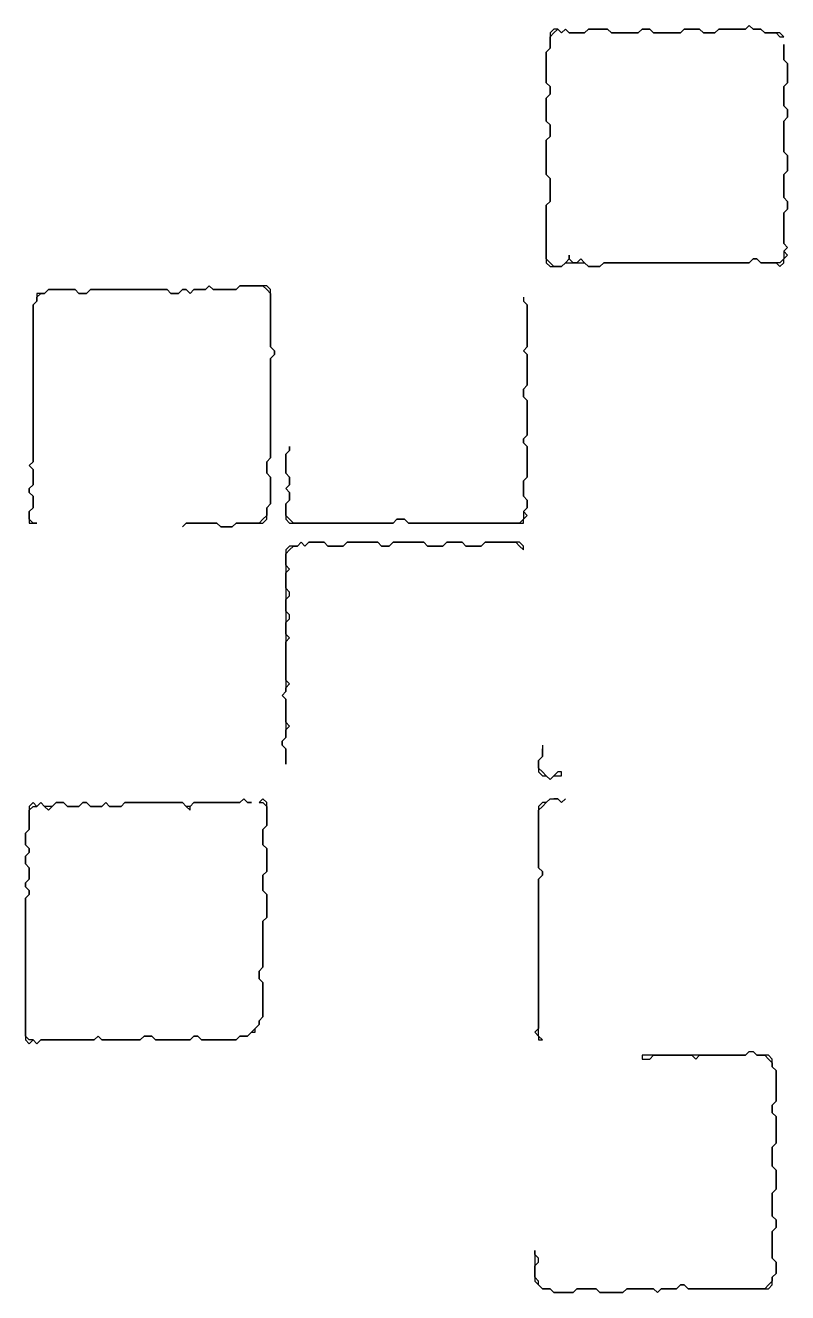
# Model space of a CAD drawing. Header units: metres. Extents: x 0 to 600, y 0 to 400.
# Drawn here: x 148.96 to 178.57, y 52.08 to 101.34 of the extents above; entities that cross this region are included whole.
import ezdxf

# ---------------------------------------------------------------- set-up
doc = ezdxf.new("R2010")
doc.units = ezdxf.units.M

msp = doc.modelspace()

# ---------------------------------------------------------------- linework, layer by layer
for points in [[(177.083, 101.339), (176.935, 101.19), (176.786, 101.19), (176.637, 101.19), (176.488, 101.19), (176.339, 101.19), (176.19, 101.19), (176.042, 101.19), (175.893, 101.19), (175.744, 101.042), (175.595, 101.042), (175.446, 101.042), (175.298, 101.042), (175.149, 101.19), (175, 101.19), (174.851, 101.19), (174.702, 101.19), (174.554, 101.19), (174.405, 101.042), (174.256, 101.042), (174.107, 101.042), (173.958, 101.042), (173.81, 101.042), (173.661, 101.042), (173.512, 101.042), (173.363, 101.042), (173.214, 101.19), (173.065, 101.19), (172.917, 101.19), (172.768, 101.042), (172.619, 101.042), (172.47, 101.042), (172.321, 101.042), (172.173, 101.042), (172.024, 101.042), (171.875, 101.042), (171.726, 101.042), (171.577, 101.19), (171.429, 101.19), (171.28, 101.19), (171.131, 101.19), (170.982, 101.19), (170.833, 101.19), (170.685, 101.042), (170.536, 101.042), (170.387, 101.042), (170.238, 101.042), (170.089, 101.042), (169.94, 101.19), (169.792, 101.042), (169.643, 101.19), (169.494, 101.19), (169.345, 101.042), (169.345, 100.893), (169.345, 100.744), (169.345, 100.595), (169.345, 100.446), (169.196, 100.298), (169.196, 100.149), (169.196, 100), (169.196, 99.851), (169.196, 99.702), (169.196, 99.554), (169.196, 99.405), (169.196, 99.256), (169.196, 99.107), (169.345, 98.958), (169.345, 98.81), (169.345, 98.661), (169.196, 98.512), (169.196, 98.363), (169.196, 98.214), (169.196, 98.065), (169.196, 97.917), (169.196, 97.768), (169.196, 97.619), (169.345, 97.47), (169.345, 97.321), (169.345, 97.173), (169.345, 97.024), (169.196, 96.875), (169.196, 96.726), (169.196, 96.577), (169.196, 96.429), (169.196, 96.28), (169.196, 96.131), (169.196, 95.982), (169.196, 95.833), (169.196, 95.685), (169.196, 95.536), (169.345, 95.387), (169.345, 95.238), (169.345, 95.089), (169.345, 94.94), (169.345, 94.792), (169.345, 94.643), (169.345, 94.494), (169.196, 94.345), (169.196, 94.196), (169.196, 94.048), (169.196, 93.899), (169.196, 93.75), (169.196, 93.601), (169.196, 93.452), (169.196, 93.304), (169.196, 93.155), (169.196, 93.006), (169.196, 92.857), (169.196, 92.708), (169.196, 92.56), (169.196, 92.411), (169.196, 92.262), (169.196, 92.113), (169.345, 91.964), (169.494, 91.964), (169.643, 91.964), (169.792, 91.964), (169.94, 92.113), (170.089, 92.113), (170.238, 92.113), (170.387, 92.113), (170.536, 92.113), (170.685, 92.113), (170.833, 91.964), (170.982, 91.964), (171.131, 91.964), (171.28, 91.964), (171.429, 92.113), (171.577, 92.113), (171.726, 92.113), (171.875, 92.113), (172.024, 92.113), (172.173, 92.113), (172.321, 92.113), (172.47, 92.113), (172.619, 92.113), (172.768, 92.113), (172.917, 92.113), (173.065, 92.113), (173.214, 92.113), (173.363, 92.113), (173.512, 92.113), (173.661, 92.113), (173.81, 92.113), (173.958, 92.113), (174.107, 92.113), (174.256, 92.113), (174.405, 92.113), (174.554, 92.113), (174.702, 92.113), (174.851, 92.113), (175, 92.113), (175.149, 92.113), (175.298, 92.113), (175.446, 92.113), (175.595, 92.113), (175.744, 92.113), (175.893, 92.113), (176.042, 92.113), (176.19, 92.113), (176.339, 92.113), (176.488, 92.113), (176.637, 92.113), (176.786, 92.113), (176.935, 92.113), (177.083, 92.113), (177.232, 92.262), (177.381, 92.262), (177.53, 92.113), (177.679, 92.113), (177.827, 92.113), (177.976, 92.113), (178.125, 92.113), (178.274, 91.964), (178.423, 92.113), (178.423, 92.262), (178.571, 92.411), (178.423, 92.56), (178.571, 92.708), (178.423, 92.857), (178.423, 93.006), (178.423, 93.155), (178.423, 93.304), (178.423, 93.452), (178.423, 93.601), (178.423, 93.75), (178.423, 93.899), (178.423, 94.048), (178.571, 94.196), (178.571, 94.345), (178.571, 94.494), (178.423, 94.643), (178.423, 94.792), (178.423, 94.94), (178.423, 95.089), (178.423, 95.238), (178.423, 95.387), (178.423, 95.536), (178.571, 95.685), (178.571, 95.833), (178.571, 95.982), (178.571, 96.131), (178.571, 96.28), (178.423, 96.429), (178.423, 96.577), (178.423, 96.726), (178.423, 96.875), (178.423, 97.024), (178.423, 97.173), (178.423, 97.321), (178.423, 97.47), (178.423, 97.619), (178.571, 97.768), (178.571, 97.917), (178.571, 98.065), (178.423, 98.214), (178.423, 98.363), (178.423, 98.512), (178.423, 98.661), (178.423, 98.81), (178.423, 98.958), (178.571, 99.107), (178.571, 99.256), (178.571, 99.405), (178.571, 99.554), (178.571, 99.702), (178.571, 99.851), (178.423, 100), (178.423, 100.149), (178.423, 100.298), (178.423, 100.446), (178.423, 100.595), (178.423, 100.446), (178.423, 100.298), (178.423, 100.149), (178.423, 100), (178.571, 99.851), (178.571, 99.702), (178.571, 99.554), (178.571, 99.405), (178.571, 99.256), (178.571, 99.107), (178.423, 98.958), (178.423, 98.81), (178.423, 98.661), (178.423, 98.512), (178.423, 98.363), (178.423, 98.214), (178.571, 98.065), (178.571, 97.917), (178.571, 97.768), (178.423, 97.619), (178.423, 97.47), (178.423, 97.321), (178.423, 97.173), (178.423, 97.024), (178.423, 96.875), (178.423, 96.726), (178.423, 96.577), (178.423, 96.429), (178.571, 96.28), (178.571, 96.131), (178.571, 95.982), (178.571, 95.833), (178.571, 95.685), (178.423, 95.536), (178.423, 95.387), (178.423, 95.238), (178.423, 95.089), (178.423, 94.94), (178.423, 94.792), (178.423, 94.643), (178.571, 94.494), (178.571, 94.345), (178.571, 94.196), (178.423, 94.048), (178.423, 93.899), (178.423, 93.75), (178.423, 93.601), (178.423, 93.452), (178.423, 93.304), (178.423, 93.155), (178.423, 93.006), (178.423, 92.857), (178.571, 92.708), (178.423, 92.56), (178.423, 92.411), (178.423, 92.262), (178.274, 92.113), (178.125, 92.113), (177.976, 92.113), (177.827, 92.113), (177.679, 92.113), (177.53, 92.113), (177.381, 92.262), (177.232, 92.262), (177.083, 92.113), (176.935, 92.113), (176.786, 92.113), (176.637, 92.113), (176.488, 92.113), (176.339, 92.113), (176.19, 92.113), (176.042, 92.113), (175.893, 92.113), (175.744, 92.113), (175.595, 92.113), (175.446, 92.113), (175.298, 92.113), (175.149, 92.113), (175, 92.113), (174.851, 92.113), (174.702, 92.113), (174.554, 92.113), (174.405, 92.113), (174.256, 92.113), (174.107, 92.113), (173.958, 92.113), (173.81, 92.113), (173.661, 92.113), (173.512, 92.113), (173.363, 92.113), (173.214, 92.113), (173.065, 92.113), (172.917, 92.113), (172.768, 92.113), (172.619, 92.113), (172.47, 92.113), (172.321, 92.113), (172.173, 92.113), (172.024, 92.113), (171.875, 92.113), (171.726, 92.113), (171.577, 92.113), (171.429, 92.113), (171.28, 91.964), (171.131, 91.964), (170.982, 91.964), (170.833, 91.964), (170.685, 92.113), (170.536, 92.262), (170.387, 92.113), (170.238, 92.113), (170.089, 92.262), (170.089, 92.411), (170.089, 92.262), (169.94, 92.113), (169.792, 91.964), (169.643, 91.964), (169.494, 91.964), (169.345, 92.113), (169.196, 92.262), (169.196, 92.411), (169.196, 92.56), (169.196, 92.708), (169.196, 92.857), (169.196, 93.006), (169.196, 93.155), (169.196, 93.304), (169.196, 93.452), (169.196, 93.601), (169.196, 93.75), (169.196, 93.899), (169.196, 94.048), (169.196, 94.196), (169.196, 94.345), (169.345, 94.494), (169.345, 94.643), (169.345, 94.792), (169.345, 94.94), (169.345, 95.089), (169.345, 95.238), (169.345, 95.387), (169.196, 95.536), (169.196, 95.685), (169.196, 95.833), (169.196, 95.982), (169.196, 96.131), (169.196, 96.28), (169.196, 96.429), (169.196, 96.577), (169.196, 96.726), (169.196, 96.875), (169.345, 97.024), (169.345, 97.173), (169.345, 97.321), (169.345, 97.47), (169.196, 97.619), (169.196, 97.768), (169.196, 97.917), (169.196, 98.065), (169.196, 98.214), (169.196, 98.363), (169.196, 98.512), (169.345, 98.661), (169.345, 98.81), (169.345, 98.958), (169.196, 99.107), (169.196, 99.256), (169.196, 99.405), (169.196, 99.554), (169.196, 99.702), (169.196, 99.851), (169.196, 100), (169.196, 100.149), (169.196, 100.298), (169.345, 100.446), (169.345, 100.595), (169.345, 100.744), (169.345, 100.893), (169.494, 101.042), (169.643, 101.19), (169.792, 101.042), (169.94, 101.19), (170.089, 101.042), (170.238, 101.042), (170.387, 101.042), (170.536, 101.042), (170.685, 101.042), (170.833, 101.19), (170.982, 101.19), (171.131, 101.19), (171.28, 101.19), (171.429, 101.19), (171.577, 101.19), (171.726, 101.042), (171.875, 101.042), (172.024, 101.042), (172.173, 101.042), (172.321, 101.042), (172.47, 101.042), (172.619, 101.042), (172.768, 101.042), (172.917, 101.19), (173.065, 101.19), (173.214, 101.19), (173.363, 101.042), (173.512, 101.042), (173.661, 101.042), (173.81, 101.042), (173.958, 101.042), (174.107, 101.042), (174.256, 101.042), (174.405, 101.042), (174.554, 101.19), (174.702, 101.19), (174.851, 101.19), (175, 101.19), (175.149, 101.19), (175.298, 101.042), (175.446, 101.042), (175.595, 101.042), (175.744, 101.042), (175.893, 101.19), (176.042, 101.19), (176.19, 101.19), (176.339, 101.19), (176.488, 101.19), (176.637, 101.19), (176.786, 101.19), (176.935, 101.19), (177.083, 101.339), (177.232, 101.19), (177.381, 101.19), (177.53, 101.19), (177.679, 101.042), (177.827, 101.042), (177.976, 101.042), (178.125, 101.042), (178.274, 100.893), (178.423, 100.893), (178.274, 101.042), (178.125, 101.042), (177.976, 101.042), (177.827, 101.042), (177.679, 101.042), (177.53, 101.19), (177.381, 101.19), (177.232, 101.19)], [(156.101, 91.22), (155.952, 91.071), (155.804, 91.071), (155.655, 91.071), (155.506, 91.071), (155.357, 90.923), (155.208, 91.071), (155.06, 91.071), (154.911, 90.923), (154.762, 90.923), (154.613, 90.923), (154.464, 91.071), (154.315, 91.071), (154.167, 91.071), (154.018, 91.071), (153.869, 91.071), (153.72, 91.071), (153.571, 91.071), (153.423, 91.071), (153.274, 91.071), (153.125, 91.071), (152.976, 91.071), (152.827, 91.071), (152.679, 91.071), (152.53, 91.071), (152.381, 91.071), (152.232, 91.071), (152.083, 91.071), (151.935, 91.071), (151.786, 91.071), (151.637, 91.071), (151.488, 91.071), (151.339, 90.923), (151.19, 90.923), (151.042, 90.923), (150.893, 91.071), (150.744, 91.071), (150.595, 91.071), (150.446, 91.071), (150.298, 91.071), (150.149, 91.071), (150, 91.071), (149.851, 91.071), (149.702, 90.923), (149.554, 90.923), (149.405, 90.923), (149.405, 90.774), (149.405, 90.625), (149.256, 90.476), (149.256, 90.327), (149.256, 90.179), (149.256, 90.03), (149.256, 89.881), (149.256, 89.732), (149.256, 89.583), (149.256, 89.435), (149.256, 89.286), (149.256, 89.137), (149.256, 88.988), (149.256, 88.839), (149.256, 88.69), (149.256, 88.542), (149.256, 88.393), (149.256, 88.244), (149.256, 88.095), (149.256, 87.946), (149.256, 87.798), (149.256, 87.649), (149.256, 87.5), (149.256, 87.351), (149.256, 87.202), (149.256, 87.054), (149.256, 86.905), (149.256, 86.756), (149.256, 86.607), (149.256, 86.458), (149.256, 86.31), (149.256, 86.161), (149.256, 86.012), (149.256, 85.863), (149.256, 85.714), (149.256, 85.565), (149.256, 85.417), (149.256, 85.268), (149.256, 85.119), (149.256, 84.97), (149.256, 84.821), (149.256, 84.673), (149.256, 84.524), (149.256, 84.375), (149.107, 84.226), (149.256, 84.077), (149.256, 83.929), (149.256, 83.78), (149.256, 83.631), (149.256, 83.482), (149.107, 83.333), (149.107, 83.185), (149.256, 83.036), (149.256, 82.887), (149.256, 82.738), (149.256, 82.589), (149.107, 82.44), (149.107, 82.292), (149.107, 82.143), (149.107, 81.994), (149.256, 81.994), (149.405, 81.994), (149.256, 81.994), (149.107, 82.143), (149.107, 82.292), (149.107, 82.44), (149.256, 82.589), (149.256, 82.738), (149.256, 82.887), (149.256, 83.036), (149.107, 83.185), (149.107, 83.333), (149.256, 83.482), (149.256, 83.631), (149.256, 83.78), (149.256, 83.929), (149.256, 84.077), (149.107, 84.226), (149.256, 84.375), (149.256, 84.524), (149.256, 84.673), (149.256, 84.821), (149.256, 84.97), (149.256, 85.119), (149.256, 85.268), (149.256, 85.417), (149.256, 85.565), (149.256, 85.714), (149.256, 85.863), (149.256, 86.012), (149.256, 86.161), (149.256, 86.31), (149.256, 86.458), (149.256, 86.607), (149.256, 86.756), (149.256, 86.905), (149.256, 87.054), (149.256, 87.202), (149.256, 87.351), (149.256, 87.5), (149.256, 87.649), (149.256, 87.798), (149.256, 87.946), (149.256, 88.095), (149.256, 88.244), (149.256, 88.393), (149.256, 88.542), (149.256, 88.69), (149.256, 88.839), (149.256, 88.988), (149.256, 89.137), (149.256, 89.286), (149.256, 89.435), (149.256, 89.583), (149.256, 89.732), (149.256, 89.881), (149.256, 90.03), (149.256, 90.179), (149.256, 90.327), (149.256, 90.476), (149.405, 90.625), (149.405, 90.774), (149.554, 90.923), (149.702, 90.923), (149.851, 91.071), (150, 91.071), (150.149, 91.071), (150.298, 91.071), (150.446, 91.071), (150.595, 91.071), (150.744, 91.071), (150.893, 91.071), (151.042, 90.923), (151.19, 90.923), (151.339, 90.923), (151.488, 91.071), (151.637, 91.071), (151.786, 91.071), (151.935, 91.071), (152.083, 91.071), (152.232, 91.071), (152.381, 91.071), (152.53, 91.071), (152.679, 91.071), (152.827, 91.071), (152.976, 91.071), (153.125, 91.071), (153.274, 91.071), (153.423, 91.071), (153.571, 91.071), (153.72, 91.071), (153.869, 91.071), (154.018, 91.071), (154.167, 91.071), (154.315, 91.071), (154.464, 91.071), (154.613, 90.923), (154.762, 90.923), (154.911, 90.923), (155.06, 91.071), (155.208, 91.071), (155.357, 90.923), (155.506, 91.071), (155.655, 91.071), (155.804, 91.071), (155.952, 91.071), (156.101, 91.22), (156.25, 91.071), (156.399, 91.071), (156.548, 91.071), (156.696, 91.071), (156.845, 91.071), (156.994, 91.071), (157.143, 91.071), (157.292, 91.22), (157.44, 91.22), (157.589, 91.22), (157.738, 91.22), (157.887, 91.22), (158.036, 91.22), (158.185, 91.22), (158.333, 91.071), (158.482, 90.923), (158.482, 90.774), (158.482, 90.625), (158.482, 90.476), (158.482, 90.327), (158.482, 90.179), (158.482, 90.03), (158.482, 89.881), (158.482, 89.732), (158.482, 89.583), (158.482, 89.435), (158.482, 89.286), (158.482, 89.137), (158.482, 88.988), (158.482, 88.839), (158.631, 88.69), (158.631, 88.542), (158.482, 88.393), (158.482, 88.244), (158.482, 88.095), (158.482, 87.946), (158.482, 87.798), (158.482, 87.649), (158.482, 87.5), (158.482, 87.351), (158.482, 87.202), (158.482, 87.054), (158.482, 86.905), (158.482, 86.756), (158.482, 86.607), (158.482, 86.458), (158.482, 86.31), (158.482, 86.161), (158.482, 86.012), (158.482, 85.863), (158.482, 85.714), (158.482, 85.565), (158.482, 85.417), (158.482, 85.268), (158.482, 85.119), (158.482, 84.97), (158.482, 84.821), (158.482, 84.673), (158.482, 84.524), (158.333, 84.375), (158.333, 84.226), (158.333, 84.077), (158.333, 83.929), (158.482, 83.78), (158.482, 83.631), (158.482, 83.482), (158.482, 83.333), (158.482, 83.185), (158.482, 83.036), (158.482, 82.887), (158.482, 82.738), (158.333, 82.589), (158.333, 82.44), (158.333, 82.292), (158.185, 82.143), (158.036, 81.994), (157.887, 81.994), (157.738, 81.994), (157.589, 81.994), (157.44, 81.994), (157.292, 81.994), (157.143, 81.994), (156.994, 81.845), (156.845, 81.845), (156.696, 81.845), (156.548, 81.845), (156.399, 81.994), (156.25, 81.994), (156.101, 81.994), (155.952, 81.994), (155.804, 81.994), (155.655, 81.994), (155.506, 81.994), (155.357, 81.994), (155.208, 81.994), (155.06, 81.845), (155.208, 81.994), (155.357, 81.994), (155.506, 81.994), (155.655, 81.994), (155.804, 81.994), (155.952, 81.994), (156.101, 81.994), (156.25, 81.994), (156.399, 81.994), (156.548, 81.845), (156.696, 81.845), (156.845, 81.845), (156.994, 81.845), (157.143, 81.994), (157.292, 81.994), (157.44, 81.994), (157.589, 81.994), (157.738, 81.994), (157.887, 81.994), (158.036, 81.994), (158.185, 81.994), (158.333, 82.143), (158.333, 82.292), (158.333, 82.44), (158.333, 82.589), (158.482, 82.738), (158.482, 82.887), (158.482, 83.036), (158.482, 83.185), (158.482, 83.333), (158.482, 83.482), (158.482, 83.631), (158.482, 83.78), (158.333, 83.929), (158.333, 84.077), (158.333, 84.226), (158.333, 84.375), (158.482, 84.524), (158.482, 84.673), (158.482, 84.821), (158.482, 84.97), (158.482, 85.119), (158.482, 85.268), (158.482, 85.417), (158.482, 85.565), (158.482, 85.714), (158.482, 85.863), (158.482, 86.012), (158.482, 86.161), (158.482, 86.31), (158.482, 86.458), (158.482, 86.607), (158.482, 86.756), (158.482, 86.905), (158.482, 87.054), (158.482, 87.202), (158.482, 87.351), (158.482, 87.5), (158.482, 87.649), (158.482, 87.798), (158.482, 87.946), (158.482, 88.095), (158.482, 88.244), (158.482, 88.393), (158.631, 88.542), (158.631, 88.69), (158.482, 88.839), (158.482, 88.988), (158.482, 89.137), (158.482, 89.286), (158.482, 89.435), (158.482, 89.583), (158.482, 89.732), (158.482, 89.881), (158.482, 90.03), (158.482, 90.179), (158.482, 90.327), (158.482, 90.476), (158.482, 90.625), (158.482, 90.774), (158.482, 90.923), (158.482, 91.071), (158.333, 91.22), (158.185, 91.22), (158.036, 91.22), (157.887, 91.22), (157.738, 91.22), (157.589, 91.22), (157.44, 91.22), (157.292, 91.22), (157.143, 91.071), (156.994, 91.071), (156.845, 91.071), (156.696, 91.071), (156.548, 91.071), (156.399, 91.071), (156.25, 91.071)], [(168.304, 90.774), (168.304, 90.625), (168.452, 90.476), (168.452, 90.327), (168.452, 90.179), (168.452, 90.03), (168.452, 89.881), (168.452, 89.732), (168.452, 89.583), (168.452, 89.435), (168.452, 89.286), (168.452, 89.137), (168.452, 88.988), (168.452, 88.839), (168.304, 88.69), (168.452, 88.542), (168.452, 88.393), (168.452, 88.244), (168.452, 88.095), (168.452, 87.946), (168.452, 87.798), (168.452, 87.649), (168.452, 87.5), (168.452, 87.351), (168.304, 87.202), (168.304, 87.054), (168.304, 86.905), (168.452, 86.756), (168.452, 86.607), (168.452, 86.458), (168.452, 86.31), (168.452, 86.161), (168.452, 86.012), (168.452, 85.863), (168.452, 85.714), (168.452, 85.565), (168.452, 85.417), (168.304, 85.268), (168.304, 85.119), (168.452, 84.97), (168.452, 84.821), (168.452, 84.673), (168.452, 84.524), (168.452, 84.375), (168.452, 84.226), (168.452, 84.077), (168.452, 83.929), (168.452, 83.78), (168.304, 83.631), (168.304, 83.482), (168.304, 83.333), (168.304, 83.185), (168.304, 83.036), (168.452, 82.887), (168.452, 82.738), (168.452, 82.589), (168.304, 82.44), (168.304, 82.292), (168.304, 82.143), (168.155, 81.994), (168.006, 81.994), (167.857, 81.994), (167.708, 81.994), (167.56, 81.994), (167.411, 81.994), (167.262, 81.994), (167.113, 81.994), (166.964, 81.994), (166.815, 81.994), (166.667, 81.994), (166.518, 81.994), (166.369, 81.994), (166.22, 81.994), (166.071, 81.994), (165.923, 81.994), (165.774, 81.994), (165.625, 81.994), (165.476, 81.994), (165.327, 81.994), (165.179, 81.994), (165.03, 81.994), (164.881, 81.994), (164.732, 81.994), (164.583, 81.994), (164.435, 81.994), (164.286, 81.994), (164.137, 81.994), (163.988, 81.994), (163.839, 81.994), (163.69, 82.143), (163.542, 82.143), (163.393, 82.143), (163.244, 81.994), (163.095, 81.994), (162.946, 81.994), (162.798, 81.994), (162.649, 81.994), (162.5, 81.994), (162.351, 81.994), (162.202, 81.994), (162.054, 81.994), (161.905, 81.994), (161.756, 81.994), (161.607, 81.994), (161.458, 81.994), (161.31, 81.994), (161.161, 81.994), (161.012, 81.994), (160.863, 81.994), (160.714, 81.994), (160.565, 81.994), (160.417, 81.994), (160.268, 81.994), (160.119, 81.994), (159.97, 81.994), (159.821, 81.994), (159.673, 81.994), (159.524, 81.994), (159.375, 81.994), (159.226, 82.143), (159.077, 82.292), (159.077, 82.44), (159.077, 82.589), (159.077, 82.738), (159.226, 82.887), (159.226, 83.036), (159.226, 83.185), (159.077, 83.333), (159.226, 83.482), (159.226, 83.631), (159.226, 83.78), (159.077, 83.929), (159.077, 84.077), (159.077, 84.226), (159.077, 84.375), (159.077, 84.524), (159.077, 84.673), (159.226, 84.821), (159.226, 84.97), (159.226, 84.821), (159.077, 84.673), (159.077, 84.524), (159.077, 84.375), (159.077, 84.226), (159.077, 84.077), (159.077, 83.929), (159.226, 83.78), (159.226, 83.631), (159.226, 83.482), (159.077, 83.333), (159.226, 83.185), (159.226, 83.036), (159.226, 82.887), (159.077, 82.738), (159.077, 82.589), (159.077, 82.44), (159.077, 82.292), (159.077, 82.143), (159.226, 81.994), (159.375, 81.994), (159.524, 81.994), (159.673, 81.994), (159.821, 81.994), (159.97, 81.994), (160.119, 81.994), (160.268, 81.994), (160.417, 81.994), (160.565, 81.994), (160.714, 81.994), (160.863, 81.994), (161.012, 81.994), (161.161, 81.994), (161.31, 81.994), (161.458, 81.994), (161.607, 81.994), (161.756, 81.994), (161.905, 81.994), (162.054, 81.994), (162.202, 81.994), (162.351, 81.994), (162.5, 81.994), (162.649, 81.994), (162.798, 81.994), (162.946, 81.994), (163.095, 81.994), (163.244, 81.994), (163.393, 82.143), (163.542, 82.143), (163.69, 82.143), (163.839, 81.994), (163.988, 81.994), (164.137, 81.994), (164.286, 81.994), (164.435, 81.994), (164.583, 81.994), (164.732, 81.994), (164.881, 81.994), (165.03, 81.994), (165.179, 81.994), (165.327, 81.994), (165.476, 81.994), (165.625, 81.994), (165.774, 81.994), (165.923, 81.994), (166.071, 81.994), (166.22, 81.994), (166.369, 81.994), (166.518, 81.994), (166.667, 81.994), (166.815, 81.994), (166.964, 81.994), (167.113, 81.994), (167.262, 81.994), (167.411, 81.994), (167.56, 81.994), (167.708, 81.994), (167.857, 81.994), (168.006, 81.994), (168.155, 81.994), (168.304, 81.994), (168.304, 82.143), (168.452, 82.292), (168.304, 82.44), (168.452, 82.589), (168.452, 82.738), (168.452, 82.887), (168.304, 83.036), (168.304, 83.185), (168.304, 83.333), (168.304, 83.482), (168.304, 83.631), (168.452, 83.78), (168.452, 83.929), (168.452, 84.077), (168.452, 84.226), (168.452, 84.375), (168.452, 84.524), (168.452, 84.673), (168.452, 84.821), (168.452, 84.97), (168.304, 85.119), (168.304, 85.268), (168.452, 85.417), (168.452, 85.565), (168.452, 85.714), (168.452, 85.863), (168.452, 86.012), (168.452, 86.161), (168.452, 86.31), (168.452, 86.458), (168.452, 86.607), (168.452, 86.756), (168.304, 86.905), (168.304, 87.054), (168.304, 87.202), (168.452, 87.351), (168.452, 87.5), (168.452, 87.649), (168.452, 87.798), (168.452, 87.946), (168.452, 88.095), (168.452, 88.244), (168.452, 88.393), (168.452, 88.542), (168.304, 88.69), (168.452, 88.839), (168.452, 88.988), (168.452, 89.137), (168.452, 89.286), (168.452, 89.435), (168.452, 89.583), (168.452, 89.732), (168.452, 89.881), (168.452, 90.03), (168.452, 90.179), (168.452, 90.327), (168.452, 90.476), (168.304, 90.625)], [(159.673, 81.25), (159.524, 81.101), (159.375, 81.101), (159.226, 81.101), (159.077, 80.952), (159.077, 80.804), (159.077, 80.655), (159.077, 80.506), (159.077, 80.357), (159.077, 80.208), (159.077, 80.06), (159.077, 79.911), (159.077, 79.762), (159.077, 79.613), (159.077, 79.464), (159.077, 79.315), (159.077, 79.167), (159.077, 79.018), (159.077, 78.869), (159.077, 78.72), (159.077, 78.571), (159.077, 78.423), (159.077, 78.274), (159.077, 78.125), (159.077, 77.976), (159.077, 77.827), (159.077, 77.679), (159.077, 77.53), (159.077, 77.381), (159.077, 77.232), (159.077, 77.083), (159.077, 76.935), (159.077, 76.786), (159.077, 76.637), (159.077, 76.488), (159.077, 76.339), (159.077, 76.19), (159.077, 76.042), (159.077, 75.893), (159.077, 75.744), (159.077, 75.595), (159.077, 75.446), (158.929, 75.298), (159.077, 75.149), (159.077, 75), (159.077, 74.851), (159.077, 74.702), (159.077, 74.554), (159.077, 74.405), (159.077, 74.256), (159.077, 74.107), (159.077, 73.958), (159.077, 73.81), (159.077, 73.661), (158.929, 73.512), (158.929, 73.363), (159.077, 73.214), (159.077, 73.065), (159.077, 72.917), (159.077, 72.768), (159.077, 72.619), (159.077, 72.768), (159.077, 72.917), (159.077, 73.065), (159.077, 73.214), (158.929, 73.363), (158.929, 73.512), (159.077, 73.661), (159.077, 73.81), (159.077, 73.958), (159.226, 74.107), (159.077, 74.256), (159.077, 74.405), (159.077, 74.554), (159.077, 74.702), (159.077, 74.851), (159.077, 75), (159.077, 75.149), (158.929, 75.298), (159.077, 75.446), (159.077, 75.595), (159.226, 75.744), (159.077, 75.893), (159.077, 76.042), (159.077, 76.19), (159.077, 76.339), (159.077, 76.488), (159.077, 76.637), (159.077, 76.786), (159.077, 76.935), (159.077, 77.083), (159.077, 77.232), (159.077, 77.381), (159.226, 77.53), (159.077, 77.679), (159.077, 77.827), (159.077, 77.976), (159.077, 78.125), (159.226, 78.274), (159.226, 78.423), (159.077, 78.571), (159.077, 78.72), (159.077, 78.869), (159.077, 79.018), (159.226, 79.167), (159.226, 79.315), (159.077, 79.464), (159.077, 79.613), (159.077, 79.762), (159.077, 79.911), (159.077, 80.06), (159.226, 80.208), (159.077, 80.357), (159.077, 80.506), (159.077, 80.655), (159.077, 80.804), (159.226, 80.952), (159.375, 81.101), (159.524, 81.101), (159.673, 81.25), (159.821, 81.101), (159.97, 81.25), (160.119, 81.25), (160.268, 81.25), (160.417, 81.25), (160.565, 81.25), (160.714, 81.101), (160.863, 81.101), (161.012, 81.101), (161.161, 81.101), (161.31, 81.101), (161.458, 81.25), (161.607, 81.25), (161.756, 81.25), (161.905, 81.25), (162.054, 81.25), (162.202, 81.25), (162.351, 81.25), (162.5, 81.25), (162.649, 81.25), (162.798, 81.101), (162.946, 81.101), (163.095, 81.101), (163.244, 81.25), (163.393, 81.25), (163.542, 81.25), (163.69, 81.25), (163.839, 81.25), (163.988, 81.25), (164.137, 81.25), (164.286, 81.25), (164.435, 81.25), (164.583, 81.101), (164.732, 81.101), (164.881, 81.101), (165.03, 81.101), (165.179, 81.101), (165.327, 81.25), (165.476, 81.25), (165.625, 81.25), (165.774, 81.25), (165.923, 81.25), (166.071, 81.101), (166.22, 81.101), (166.369, 81.101), (166.518, 81.101), (166.667, 81.101), (166.815, 81.25), (166.964, 81.25), (167.113, 81.25), (167.262, 81.25), (167.411, 81.25), (167.56, 81.25), (167.708, 81.25), (167.857, 81.25), (168.006, 81.25), (168.155, 81.101), (168.304, 80.952), (168.304, 81.101), (168.155, 81.25), (168.006, 81.25), (167.857, 81.25), (167.708, 81.25), (167.56, 81.25), (167.411, 81.25), (167.262, 81.25), (167.113, 81.25), (166.964, 81.25), (166.815, 81.25), (166.667, 81.101), (166.518, 81.101), (166.369, 81.101), (166.22, 81.101), (166.071, 81.101), (165.923, 81.25), (165.774, 81.25), (165.625, 81.25), (165.476, 81.25), (165.327, 81.25), (165.179, 81.101), (165.03, 81.101), (164.881, 81.101), (164.732, 81.101), (164.583, 81.101), (164.435, 81.25), (164.286, 81.25), (164.137, 81.25), (163.988, 81.25), (163.839, 81.25), (163.69, 81.25), (163.542, 81.25), (163.393, 81.25), (163.244, 81.25), (163.095, 81.101), (162.946, 81.101), (162.798, 81.101), (162.649, 81.25), (162.5, 81.25), (162.351, 81.25), (162.202, 81.25), (162.054, 81.25), (161.905, 81.25), (161.756, 81.25), (161.607, 81.25), (161.458, 81.25), (161.31, 81.101), (161.161, 81.101), (161.012, 81.101), (160.863, 81.101), (160.714, 81.101), (160.565, 81.25), (160.417, 81.25), (160.268, 81.25), (160.119, 81.25), (159.97, 81.25), (159.821, 81.101)], [(169.048, 73.363), (169.048, 73.214), (169.048, 73.065), (169.048, 72.917), (168.899, 72.768), (168.899, 72.619), (168.899, 72.47), (168.899, 72.321), (169.048, 72.173), (169.196, 72.173), (169.345, 72.024), (169.494, 72.173), (169.643, 72.173), (169.792, 72.173), (169.792, 72.321), (169.643, 72.321), (169.494, 72.173), (169.345, 72.024), (169.196, 72.173), (169.048, 72.321), (168.899, 72.47), (168.899, 72.619), (168.899, 72.768), (169.048, 72.917), (169.048, 73.065), (169.048, 73.214)], [(157.44, 71.28), (157.292, 71.131), (157.143, 71.131), (156.994, 71.131), (156.845, 71.131), (156.696, 71.131), (156.548, 71.131), (156.399, 71.131), (156.25, 71.131), (156.101, 71.131), (155.952, 71.131), (155.804, 71.131), (155.655, 71.131), (155.506, 71.131), (155.357, 70.982), (155.208, 70.982), (155.06, 71.131), (154.911, 71.131), (154.762, 71.131), (154.613, 71.131), (154.464, 71.131), (154.315, 71.131), (154.167, 71.131), (154.018, 71.131), (153.869, 71.131), (153.72, 71.131), (153.571, 71.131), (153.423, 71.131), (153.274, 71.131), (153.125, 71.131), (152.976, 71.131), (152.827, 71.131), (152.679, 70.982), (152.53, 70.982), (152.381, 70.982), (152.232, 70.982), (152.083, 71.131), (151.935, 70.982), (151.786, 70.982), (151.637, 70.982), (151.488, 70.982), (151.339, 71.131), (151.19, 71.131), (151.042, 70.982), (150.893, 70.982), (150.744, 70.982), (150.595, 70.982), (150.446, 71.131), (150.298, 71.131), (150.149, 71.131), (150, 70.982), (149.851, 70.982), (149.702, 70.982), (149.554, 71.131), (149.405, 70.982), (149.256, 71.131), (149.107, 70.982), (149.107, 70.833), (149.107, 70.685), (149.107, 70.536), (149.107, 70.387), (149.107, 70.238), (149.107, 70.089), (148.958, 69.94), (148.958, 69.792), (148.958, 69.643), (148.958, 69.494), (149.107, 69.345), (149.107, 69.196), (148.958, 69.048), (148.958, 68.899), (148.958, 68.75), (149.107, 68.601), (149.107, 68.452), (149.107, 68.304), (149.107, 68.155), (148.958, 68.006), (148.958, 67.857), (149.107, 67.708), (149.107, 67.56), (148.958, 67.411), (148.958, 67.262), (148.958, 67.113), (148.958, 66.964), (148.958, 66.815), (148.958, 66.667), (148.958, 66.518), (148.958, 66.369), (148.958, 66.22), (148.958, 66.071), (148.958, 65.923), (148.958, 65.774), (148.958, 65.625), (148.958, 65.476), (148.958, 65.327), (148.958, 65.179), (148.958, 65.03), (148.958, 64.881), (148.958, 64.732), (148.958, 64.583), (148.958, 64.435), (148.958, 64.286), (148.958, 64.137), (148.958, 63.988), (148.958, 63.839), (148.958, 63.69), (148.958, 63.542), (148.958, 63.393), (148.958, 63.244), (148.958, 63.095), (148.958, 62.946), (148.958, 62.798), (148.958, 62.649), (148.958, 62.5), (148.958, 62.351), (148.958, 62.202), (148.958, 62.054), (148.958, 61.905), (149.107, 61.756), (149.256, 61.905), (149.405, 61.756), (149.554, 61.905), (149.702, 61.905), (149.851, 61.905), (150, 61.905), (150.149, 61.905), (150.298, 61.905), (150.446, 61.905), (150.595, 61.905), (150.744, 61.905), (150.893, 61.905), (151.042, 61.905), (151.19, 61.905), (151.339, 61.905), (151.488, 61.905), (151.637, 61.905), (151.786, 62.054), (151.935, 61.905), (152.083, 61.905), (152.232, 61.905), (152.381, 61.905), (152.53, 61.905), (152.679, 61.905), (152.827, 61.905), (152.976, 61.905), (153.125, 61.905), (153.274, 61.905), (153.423, 61.905), (153.571, 62.054), (153.72, 62.054), (153.869, 62.054), (154.018, 61.905), (154.167, 61.905), (154.315, 61.905), (154.464, 61.905), (154.613, 61.905), (154.762, 61.905), (154.911, 61.905), (155.06, 61.905), (155.208, 61.905), (155.357, 61.905), (155.506, 62.054), (155.655, 62.054), (155.804, 61.905), (155.952, 61.905), (156.101, 61.905), (156.25, 61.905), (156.399, 61.905), (156.548, 61.905), (156.696, 61.905), (156.845, 61.905), (156.994, 61.905), (157.143, 61.905), (157.292, 62.054), (157.44, 62.054), (157.589, 62.054), (157.738, 62.202), (157.887, 62.202), (157.887, 62.351), (158.036, 62.5), (158.036, 62.649), (158.185, 62.798), (158.185, 62.946), (158.185, 63.095), (158.185, 63.244), (158.185, 63.393), (158.185, 63.542), (158.185, 63.69), (158.185, 63.839), (158.185, 63.988), (158.185, 64.137), (158.036, 64.286), (158.036, 64.435), (158.036, 64.583), (158.185, 64.732), (158.185, 64.881), (158.185, 65.03), (158.185, 65.179), (158.185, 65.327), (158.185, 65.476), (158.185, 65.625), (158.185, 65.774), (158.185, 65.923), (158.185, 66.071), (158.185, 66.22), (158.185, 66.369), (158.185, 66.518), (158.333, 66.667), (158.333, 66.815), (158.333, 66.964), (158.333, 67.113), (158.333, 67.262), (158.333, 67.411), (158.333, 67.56), (158.185, 67.708), (158.185, 67.857), (158.185, 68.006), (158.185, 68.155), (158.185, 68.304), (158.333, 68.452), (158.333, 68.601), (158.333, 68.75), (158.333, 68.899), (158.333, 69.048), (158.333, 69.196), (158.333, 69.345), (158.185, 69.494), (158.185, 69.643), (158.185, 69.792), (158.185, 69.94), (158.185, 70.089), (158.333, 70.238), (158.333, 70.387), (158.333, 70.536), (158.333, 70.685), (158.333, 70.833), (158.333, 70.982), (158.333, 71.131), (158.185, 71.28), (158.036, 71.131), (158.185, 71.131), (158.333, 70.982), (158.333, 70.833), (158.333, 70.685), (158.333, 70.536), (158.333, 70.387), (158.333, 70.238), (158.185, 70.089), (158.185, 69.94), (158.185, 69.792), (158.185, 69.643), (158.185, 69.494), (158.333, 69.345), (158.333, 69.196), (158.333, 69.048), (158.333, 68.899), (158.333, 68.75), (158.333, 68.601), (158.333, 68.452), (158.185, 68.304), (158.185, 68.155), (158.185, 68.006), (158.185, 67.857), (158.185, 67.708), (158.333, 67.56), (158.333, 67.411), (158.333, 67.262), (158.333, 67.113), (158.333, 66.964), (158.333, 66.815), (158.333, 66.667), (158.185, 66.518), (158.185, 66.369), (158.185, 66.22), (158.185, 66.071), (158.185, 65.923), (158.185, 65.774), (158.185, 65.625), (158.185, 65.476), (158.185, 65.327), (158.185, 65.179), (158.185, 65.03), (158.185, 64.881), (158.185, 64.732), (158.036, 64.583), (158.036, 64.435), (158.036, 64.286), (158.185, 64.137), (158.185, 63.988), (158.185, 63.839), (158.185, 63.69), (158.185, 63.542), (158.185, 63.393), (158.185, 63.244), (158.185, 63.095), (158.185, 62.946), (158.185, 62.798), (158.036, 62.649), (158.036, 62.5), (157.887, 62.351), (157.738, 62.202), (157.589, 62.054), (157.44, 62.054), (157.292, 62.054), (157.143, 61.905), (156.994, 61.905), (156.845, 61.905), (156.696, 61.905), (156.548, 61.905), (156.399, 61.905), (156.25, 61.905), (156.101, 61.905), (155.952, 61.905), (155.804, 61.905), (155.655, 62.054), (155.506, 62.054), (155.357, 61.905), (155.208, 61.905), (155.06, 61.905), (154.911, 61.905), (154.762, 61.905), (154.613, 61.905), (154.464, 61.905), (154.315, 61.905), (154.167, 61.905), (154.018, 61.905), (153.869, 62.054), (153.72, 62.054), (153.571, 62.054), (153.423, 61.905), (153.274, 61.905), (153.125, 61.905), (152.976, 61.905), (152.827, 61.905), (152.679, 61.905), (152.53, 61.905), (152.381, 61.905), (152.232, 61.905), (152.083, 61.905), (151.935, 61.905), (151.786, 62.054), (151.637, 61.905), (151.488, 61.905), (151.339, 61.905), (151.19, 61.905), (151.042, 61.905), (150.893, 61.905), (150.744, 61.905), (150.595, 61.905), (150.446, 61.905), (150.298, 61.905), (150.149, 61.905), (150, 61.905), (149.851, 61.905), (149.702, 61.905), (149.554, 61.905), (149.405, 61.756), (149.256, 61.905), (149.107, 61.905), (148.958, 62.054), (148.958, 62.202), (148.958, 62.351), (148.958, 62.5), (148.958, 62.649), (148.958, 62.798), (148.958, 62.946), (148.958, 63.095), (148.958, 63.244), (148.958, 63.393), (148.958, 63.542), (148.958, 63.69), (148.958, 63.839), (148.958, 63.988), (148.958, 64.137), (148.958, 64.286), (148.958, 64.435), (148.958, 64.583), (148.958, 64.732), (148.958, 64.881), (148.958, 65.03), (148.958, 65.179), (148.958, 65.327), (148.958, 65.476), (148.958, 65.625), (148.958, 65.774), (148.958, 65.923), (148.958, 66.071), (148.958, 66.22), (148.958, 66.369), (148.958, 66.518), (148.958, 66.667), (148.958, 66.815), (148.958, 66.964), (148.958, 67.113), (148.958, 67.262), (148.958, 67.411), (149.107, 67.56), (149.107, 67.708), (148.958, 67.857), (148.958, 68.006), (149.107, 68.155), (149.107, 68.304), (149.107, 68.452), (149.107, 68.601), (148.958, 68.75), (148.958, 68.899), (148.958, 69.048), (149.107, 69.196), (149.107, 69.345), (148.958, 69.494), (148.958, 69.643), (148.958, 69.792), (148.958, 69.94), (149.107, 70.089), (149.107, 70.238), (149.107, 70.387), (149.107, 70.536), (149.107, 70.685), (149.107, 70.833), (149.256, 70.982), (149.405, 70.982), (149.554, 71.131), (149.702, 70.982), (149.851, 70.833), (150, 70.982), (150.149, 71.131), (150.298, 71.131), (150.446, 71.131), (150.595, 70.982), (150.744, 70.982), (150.893, 70.982), (151.042, 70.982), (151.19, 71.131), (151.339, 71.131), (151.488, 70.982), (151.637, 70.982), (151.786, 70.982), (151.935, 70.982), (152.083, 71.131), (152.232, 70.982), (152.381, 70.982), (152.53, 70.982), (152.679, 70.982), (152.827, 71.131), (152.976, 71.131), (153.125, 71.131), (153.274, 71.131), (153.423, 71.131), (153.571, 71.131), (153.72, 71.131), (153.869, 71.131), (154.018, 71.131), (154.167, 71.131), (154.315, 71.131), (154.464, 71.131), (154.613, 71.131), (154.762, 71.131), (154.911, 71.131), (155.06, 71.131), (155.208, 70.982), (155.357, 70.833), (155.357, 70.982), (155.506, 71.131), (155.655, 71.131), (155.804, 71.131), (155.952, 71.131), (156.101, 71.131), (156.25, 71.131), (156.399, 71.131), (156.548, 71.131), (156.696, 71.131), (156.845, 71.131), (156.994, 71.131), (157.143, 71.131), (157.292, 71.131), (157.44, 71.28), (157.589, 71.131), (157.738, 71.131), (157.589, 71.131)], [(169.345, 71.28), (169.196, 71.131), (169.048, 71.131), (168.899, 70.982), (168.899, 70.833), (168.899, 70.685), (168.899, 70.536), (168.899, 70.387), (168.899, 70.238), (168.899, 70.089), (168.899, 69.94), (168.899, 69.792), (168.899, 69.643), (168.899, 69.494), (168.899, 69.345), (168.899, 69.196), (168.899, 69.048), (168.899, 68.899), (168.899, 68.75), (168.899, 68.601), (169.048, 68.452), (169.048, 68.304), (168.899, 68.155), (168.899, 68.006), (168.899, 67.857), (168.899, 67.708), (168.899, 67.56), (168.899, 67.411), (168.899, 67.262), (168.899, 67.113), (168.899, 66.964), (168.899, 66.815), (168.899, 66.667), (168.899, 66.518), (168.899, 66.369), (168.899, 66.22), (168.899, 66.071), (168.899, 65.923), (168.899, 65.774), (168.899, 65.625), (168.899, 65.476), (168.899, 65.327), (168.899, 65.179), (168.899, 65.03), (168.899, 64.881), (168.899, 64.732), (168.899, 64.583), (168.899, 64.435), (168.899, 64.286), (168.899, 64.137), (168.899, 63.988), (168.899, 63.839), (168.899, 63.69), (168.899, 63.542), (168.899, 63.393), (168.899, 63.244), (168.899, 63.095), (168.899, 62.946), (168.899, 62.798), (168.899, 62.649), (168.899, 62.5), (168.899, 62.351), (168.75, 62.202), (168.899, 62.054), (168.899, 61.905), (169.048, 61.905), (168.899, 62.054), (168.899, 62.202), (168.899, 62.351), (168.899, 62.5), (168.899, 62.649), (168.899, 62.798), (168.899, 62.946), (168.899, 63.095), (168.899, 63.244), (168.899, 63.393), (168.899, 63.542), (168.899, 63.69), (168.899, 63.839), (168.899, 63.988), (168.899, 64.137), (168.899, 64.286), (168.899, 64.435), (168.899, 64.583), (168.899, 64.732), (168.899, 64.881), (168.899, 65.03), (168.899, 65.179), (168.899, 65.327), (168.899, 65.476), (168.899, 65.625), (168.899, 65.774), (168.899, 65.923), (168.899, 66.071), (168.899, 66.22), (168.899, 66.369), (168.899, 66.518), (168.899, 66.667), (168.899, 66.815), (168.899, 66.964), (168.899, 67.113), (168.899, 67.262), (168.899, 67.411), (168.899, 67.56), (168.899, 67.708), (168.899, 67.857), (168.899, 68.006), (168.899, 68.155), (169.048, 68.304), (169.048, 68.452), (168.899, 68.601), (168.899, 68.75), (168.899, 68.899), (168.899, 69.048), (168.899, 69.196), (168.899, 69.345), (168.899, 69.494), (168.899, 69.643), (168.899, 69.792), (168.899, 69.94), (168.899, 70.089), (168.899, 70.238), (168.899, 70.387), (168.899, 70.536), (168.899, 70.685), (168.899, 70.833), (169.048, 70.982), (169.196, 71.131), (169.345, 71.28), (169.494, 71.28), (169.643, 71.28), (169.792, 71.131), (169.94, 71.28), (169.792, 71.131), (169.643, 71.28), (169.494, 71.28)], [(177.083, 61.458), (176.935, 61.31), (176.786, 61.31), (176.637, 61.31), (176.488, 61.31), (176.339, 61.31), (176.19, 61.31), (176.042, 61.31), (175.893, 61.31), (175.744, 61.31), (175.595, 61.31), (175.446, 61.31), (175.298, 61.31), (175.149, 61.31), (175, 61.31), (174.851, 61.31), (174.702, 61.31), (174.554, 61.31), (174.405, 61.31), (174.256, 61.31), (174.107, 61.31), (173.958, 61.31), (173.81, 61.31), (173.661, 61.31), (173.512, 61.31), (173.363, 61.31), (173.214, 61.31), (173.065, 61.31), (172.917, 61.31), (172.917, 61.161), (173.065, 61.161), (173.214, 61.161), (173.363, 61.31), (173.512, 61.31), (173.661, 61.31), (173.81, 61.31), (173.958, 61.31), (174.107, 61.31), (174.256, 61.31), (174.405, 61.31), (174.554, 61.31), (174.702, 61.31), (174.851, 61.31), (175, 61.161), (175.149, 61.31), (175.298, 61.31), (175.446, 61.31), (175.595, 61.31), (175.744, 61.31), (175.893, 61.31), (176.042, 61.31), (176.19, 61.31), (176.339, 61.31), (176.488, 61.31), (176.637, 61.31), (176.786, 61.31), (176.935, 61.31), (177.083, 61.458), (177.232, 61.458), (177.381, 61.31), (177.53, 61.31), (177.679, 61.31), (177.827, 61.161), (177.976, 61.012), (177.976, 60.863), (178.125, 60.714), (178.125, 60.565), (178.125, 60.417), (178.125, 60.268), (178.125, 60.119), (178.125, 59.97), (178.125, 59.821), (178.125, 59.673), (178.125, 59.524), (177.976, 59.375), (177.976, 59.226), (177.976, 59.077), (178.125, 58.929), (178.125, 58.78), (178.125, 58.631), (178.125, 58.482), (178.125, 58.333), (178.125, 58.185), (178.125, 58.036), (178.125, 57.887), (177.976, 57.738), (177.976, 57.589), (177.976, 57.44), (177.976, 57.292), (177.976, 57.143), (177.976, 56.994), (178.125, 56.845), (178.125, 56.696), (178.125, 56.548), (178.125, 56.399), (178.125, 56.25), (178.125, 56.101), (177.976, 55.952), (177.976, 55.804), (177.976, 55.655), (177.976, 55.506), (177.976, 55.357), (177.976, 55.208), (177.976, 55.06), (178.125, 54.911), (178.125, 54.762), (178.125, 54.613), (177.976, 54.464), (177.976, 54.315), (177.976, 54.167), (177.976, 54.018), (177.976, 53.869), (177.976, 53.72), (177.976, 53.571), (177.976, 53.423), (178.125, 53.274), (178.125, 53.125), (178.125, 52.976), (178.125, 52.827), (177.976, 52.679), (177.976, 52.53), (177.827, 52.381), (177.679, 52.232), (177.53, 52.232), (177.381, 52.232), (177.232, 52.232), (177.083, 52.232), (176.935, 52.232), (176.786, 52.232), (176.637, 52.232), (176.488, 52.232), (176.339, 52.232), (176.19, 52.232), (176.042, 52.232), (175.893, 52.232), (175.744, 52.232), (175.595, 52.232), (175.446, 52.232), (175.298, 52.232), (175.149, 52.232), (175, 52.232), (174.851, 52.232), (174.702, 52.232), (174.554, 52.381), (174.405, 52.381), (174.256, 52.232), (174.107, 52.232), (173.958, 52.232), (173.81, 52.232), (173.661, 52.232), (173.512, 52.083), (173.363, 52.232), (173.214, 52.232), (173.065, 52.232), (172.917, 52.232), (172.768, 52.232), (172.619, 52.232), (172.47, 52.232), (172.321, 52.232), (172.173, 52.083), (172.024, 52.083), (171.875, 52.083), (171.726, 52.083), (171.577, 52.083), (171.429, 52.083), (171.28, 52.083), (171.131, 52.232), (170.982, 52.232), (170.833, 52.232), (170.685, 52.232), (170.536, 52.232), (170.387, 52.232), (170.238, 52.083), (170.089, 52.083), (169.94, 52.083), (169.792, 52.083), (169.643, 52.083), (169.494, 52.083), (169.345, 52.232), (169.196, 52.232), (169.048, 52.232), (168.899, 52.381), (168.899, 52.53), (168.75, 52.679), (168.75, 52.827), (168.75, 52.976), (168.75, 53.125), (168.899, 53.274), (168.899, 53.423), (168.75, 53.571), (168.75, 53.72), (168.75, 53.571), (168.75, 53.423), (168.75, 53.274), (168.75, 53.125), (168.75, 52.976), (168.75, 52.827), (168.75, 52.679), (168.75, 52.53), (168.899, 52.381), (169.048, 52.232), (169.196, 52.232), (169.345, 52.232), (169.494, 52.083), (169.643, 52.083), (169.792, 52.083), (169.94, 52.083), (170.089, 52.083), (170.238, 52.083), (170.387, 52.232), (170.536, 52.232), (170.685, 52.232), (170.833, 52.232), (170.982, 52.232), (171.131, 52.232), (171.28, 52.083), (171.429, 52.083), (171.577, 52.083), (171.726, 52.083), (171.875, 52.083), (172.024, 52.083), (172.173, 52.083), (172.321, 52.232), (172.47, 52.232), (172.619, 52.232), (172.768, 52.232), (172.917, 52.232), (173.065, 52.232), (173.214, 52.232), (173.363, 52.232), (173.512, 52.083), (173.661, 52.232), (173.81, 52.232), (173.958, 52.232), (174.107, 52.232), (174.256, 52.232), (174.405, 52.381), (174.554, 52.381), (174.702, 52.232), (174.851, 52.232), (175, 52.232), (175.149, 52.232), (175.298, 52.232), (175.446, 52.232), (175.595, 52.232), (175.744, 52.232), (175.893, 52.232), (176.042, 52.232), (176.19, 52.232), (176.339, 52.232), (176.488, 52.232), (176.637, 52.232), (176.786, 52.232), (176.935, 52.232), (177.083, 52.232), (177.232, 52.232), (177.381, 52.232), (177.53, 52.232), (177.679, 52.232), (177.827, 52.232), (177.976, 52.381), (177.976, 52.53), (177.976, 52.679), (178.125, 52.827), (178.125, 52.976), (178.125, 53.125), (178.125, 53.274), (177.976, 53.423), (177.976, 53.571), (177.976, 53.72), (177.976, 53.869), (177.976, 54.018), (177.976, 54.167), (177.976, 54.315), (177.976, 54.464), (178.125, 54.613), (178.125, 54.762), (178.125, 54.911), (177.976, 55.06), (177.976, 55.208), (177.976, 55.357), (177.976, 55.506), (177.976, 55.655), (177.976, 55.804), (177.976, 55.952), (178.125, 56.101), (178.125, 56.25), (178.125, 56.399), (178.125, 56.548), (178.125, 56.696), (178.125, 56.845), (177.976, 56.994), (177.976, 57.143), (177.976, 57.292), (177.976, 57.44), (177.976, 57.589), (177.976, 57.738), (178.125, 57.887), (178.125, 58.036), (178.125, 58.185), (178.125, 58.333), (178.125, 58.482), (178.125, 58.631), (178.125, 58.78), (178.125, 58.929), (177.976, 59.077), (177.976, 59.226), (177.976, 59.375), (178.125, 59.524), (178.125, 59.673), (178.125, 59.821), (178.125, 59.97), (178.125, 60.119), (178.125, 60.268), (178.125, 60.417), (178.125, 60.565), (178.125, 60.714), (177.976, 60.863), (177.976, 61.012), (177.976, 61.161), (177.827, 61.31), (177.679, 61.31), (177.53, 61.31), (177.381, 61.31), (177.232, 61.458)]]:
    msp.add_lwpolyline(points)

doc.saveas('drawing.dxf')
